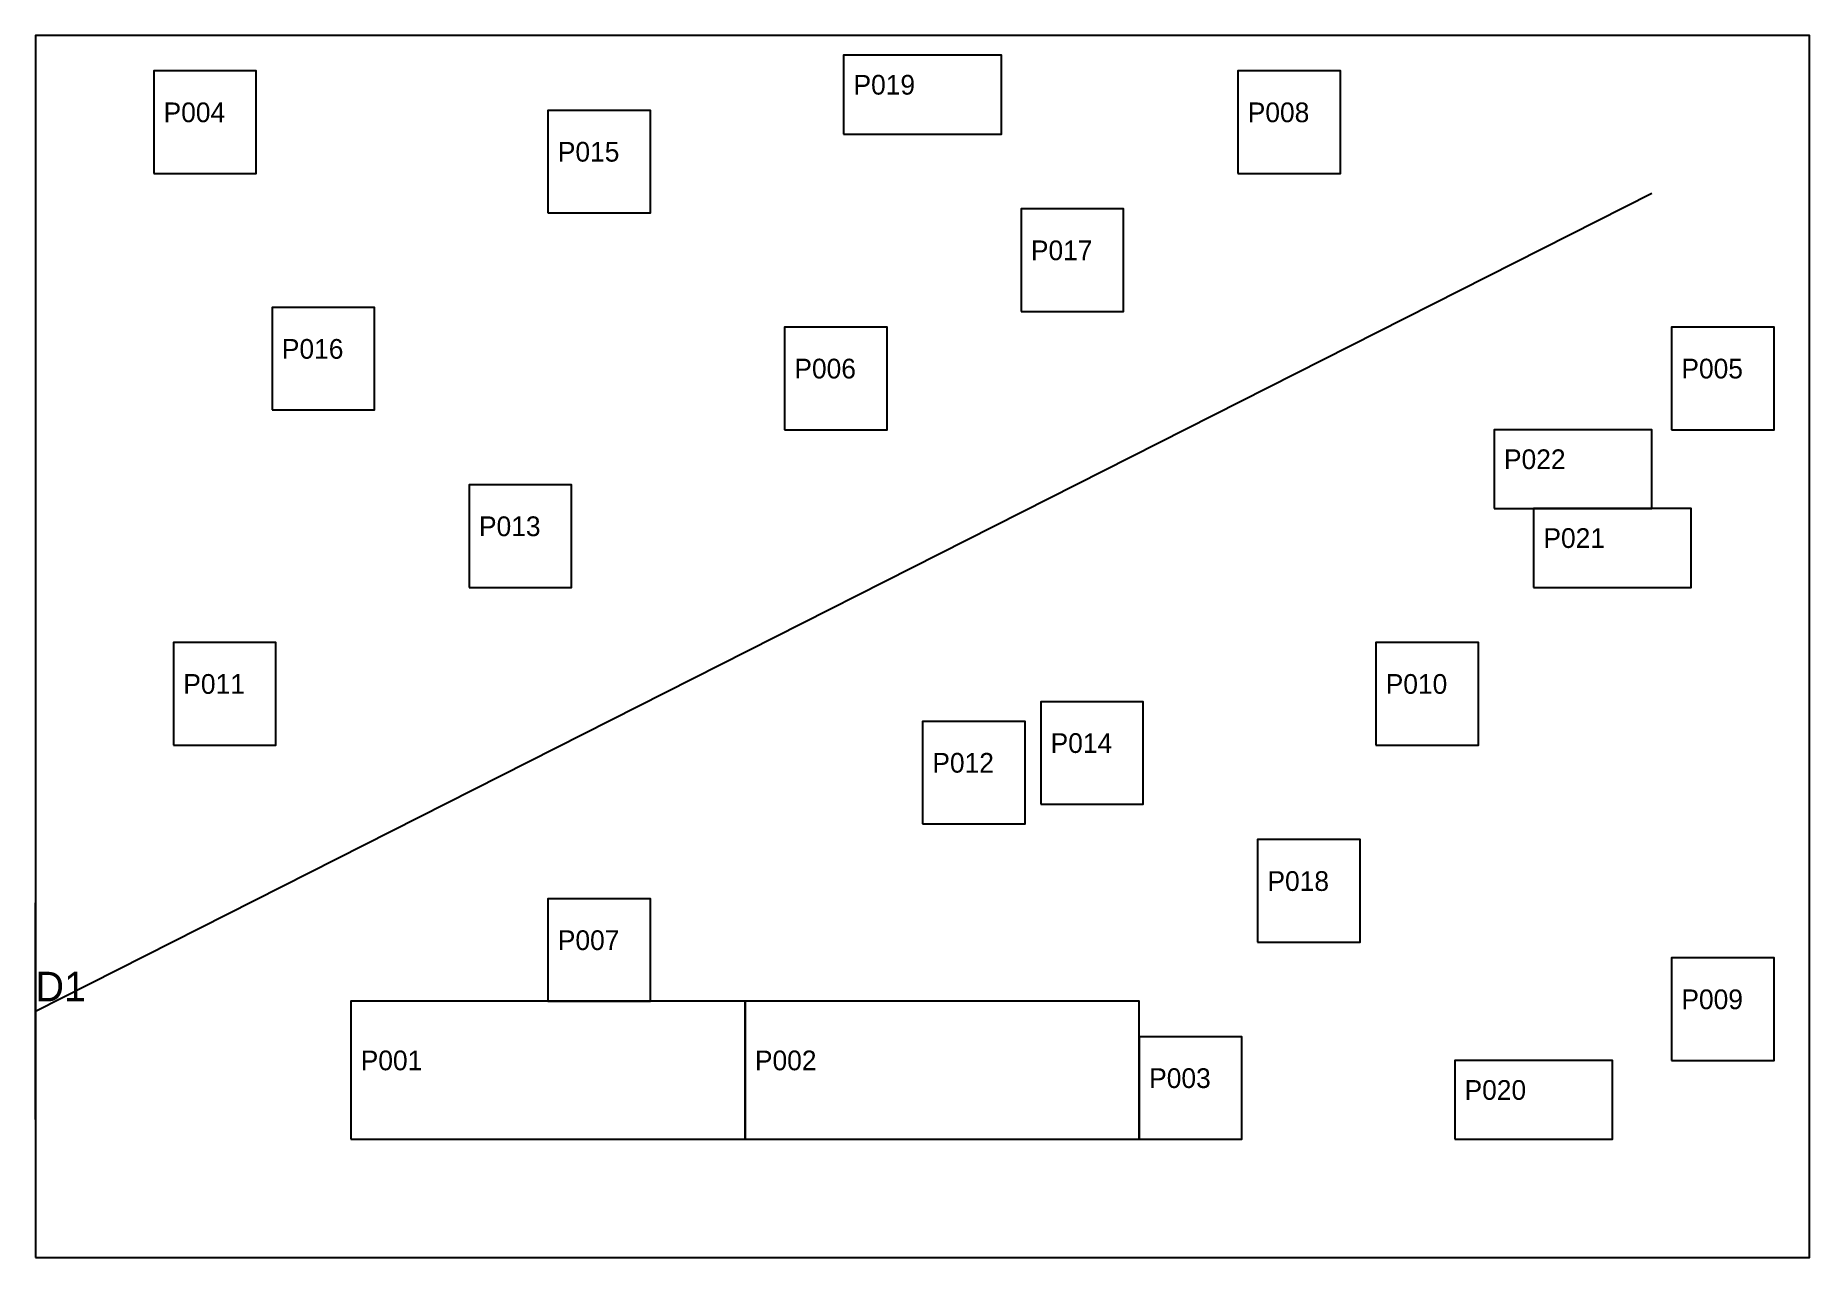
# Model space of a CAD drawing. Extents: x 0 to 9000, y 0 to 6200.
import ezdxf

# ---------------------------------------------------------------- set-up
doc = ezdxf.new("R2010")
doc.units = 0
for name, color, linetype in [('CHAIRS', 2, 'CONTINUOUS'), ('COLLABORATION', 5, 'CONTINUOUS'), ('DOORS', 1, 'CONTINUOUS'), ('EGRESS', 4, 'CONTINUOUS'), ('STORAGE', 6, 'CONTINUOUS'), ('WALLS', 7, 'CONTINUOUS')]:
    doc.layers.add(name, color=color, linetype=linetype)

msp = doc.modelspace()

# ---------------------------------------------------------------- linework, layer by layer
at = {"layer": 'CHAIRS'}
for points in [[(600, 5500), (1120, 5500), (1120, 6020), (600, 6020)], [(6100, 5500), (6620, 5500), (6620, 6020), (6100, 6020)], [(2600, 5300), (3120, 5300), (3120, 5820), (2600, 5820)], [(5000, 4800), (5520, 4800), (5520, 5320), (5000, 5320)], [(1200, 4300), (1720, 4300), (1720, 4820), (1200, 4820)], [(3800, 4200), (4320, 4200), (4320, 4720), (3800, 4720)], [(8300, 4200), (8820, 4200), (8820, 4720), (8300, 4720)], [(2200, 3400), (2720, 3400), (2720, 3920), (2200, 3920)], [(700, 2600), (1220, 2600), (1220, 3120), (700, 3120)], [(6800, 2600), (7320, 2600), (7320, 3120), (6800, 3120)], [(5100, 2300), (5620, 2300), (5620, 2820), (5100, 2820)], [(4500, 2200), (5020, 2200), (5020, 2720), (4500, 2720)], [(6200, 1600), (6720, 1600), (6720, 2120), (6200, 2120)], [(2600, 1300), (3120, 1300), (3120, 1820), (2600, 1820)], [(8300, 1000), (8820, 1000), (8820, 1520), (8300, 1520)], [(5600, 600), (6120, 600), (6120, 1120), (5600, 1120)]]:
    msp.add_lwpolyline(points, close=True, dxfattribs=at)
at = {"layer": 'COLLABORATION'}
for points in [[(1600, 600), (3600, 600), (3600, 1300), (1600, 1300)], [(3600, 600), (5600, 600), (5600, 1300), (3600, 1300)]]:
    msp.add_lwpolyline(points, close=True, dxfattribs=at)
at = {"layer": 'DOORS'}
msp.add_line((0, 700), (0, 1800), dxfattribs=at)
at = {"layer": 'EGRESS'}
msp.add_line((0, 1250), (8200, 5400), dxfattribs=at)
at = {"layer": 'STORAGE'}
for points in [[(4100, 5700), (4900, 5700), (4900, 6100), (4100, 6100)], [(7400, 3800), (8200, 3800), (8200, 4200), (7400, 4200)], [(7600, 3400), (8400, 3400), (8400, 3800), (7600, 3800)], [(7200, 600), (8000, 600), (8000, 1000), (7200, 1000)]]:
    msp.add_lwpolyline(points, close=True, dxfattribs=at)
at = {"layer": 'WALLS'}
msp.add_lwpolyline([(0, 0), (9000, 0), (9000, 6200), (0, 6200)], close=True, dxfattribs=at)

# ---------------------------------------------------------------- texts
at = {"layer": 'CHAIRS'}
for s, p in [('P004', (650, 5760)), ('P008', (6150, 5760)), ('P015', (2650, 5560)), ('P017', (5050, 5060)), ('P016', (1250, 4560)), ('P006', (3850, 4460)), ('P005', (8350, 4460)), ('P013', (2250, 3660)), ('P011', (750, 2860)), ('P010', (6850, 2860)), ('P014', (5150, 2560)), ('P012', (4550, 2460)), ('P018', (6250, 1860)), ('P007', (2650, 1560)), ('P009', (8350, 1260)), ('P003', (5650, 860))]:
    msp.add_text(s, height=100, dxfattribs=at).set_placement(p)
at = {"layer": 'COLLABORATION'}
for s, p in [('P001', (1650, 950)), ('P002', (3650, 950))]:
    msp.add_text(s, height=100, dxfattribs=at).set_placement(p)
at = {"layer": 'DOORS'}
msp.add_text('D1', height=150, dxfattribs=at).set_placement((0, 1300))
at = {"layer": 'STORAGE'}
for s, p in [('P019', (4150, 5900)), ('P022', (7450, 4000)), ('P021', (7650, 3600)), ('P020', (7250, 800))]:
    msp.add_text(s, height=100, dxfattribs=at).set_placement(p)

doc.saveas('drawing.dxf')
